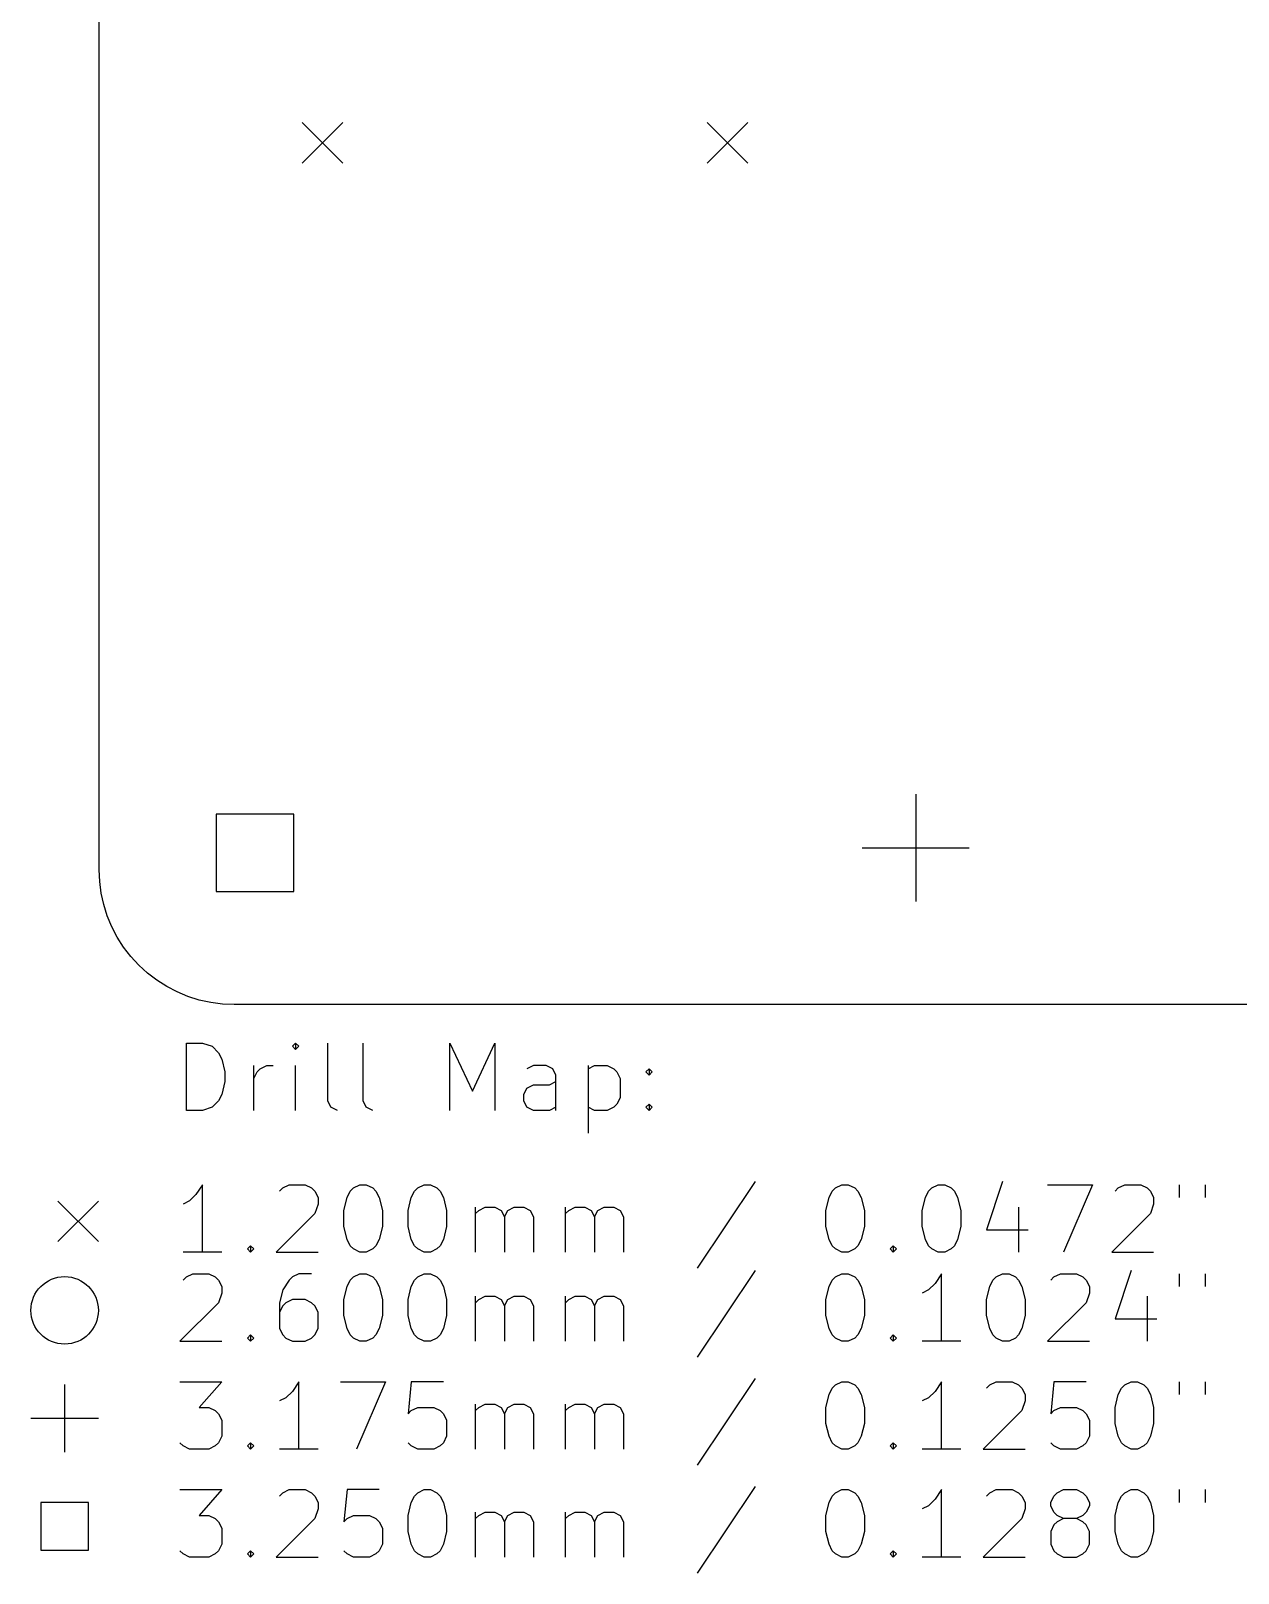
# Model space of a CAD drawing. Header units: millimetres. Extents: x -7 to 136, y -22 to 70.
# Drawn here: x -6.64 to 29.14, y -21.36 to 24.37 of the extents above; entities that cross this region are included whole.
import ezdxf

# ---------------------------------------------------------------- set-up
doc = ezdxf.new("R2010")
doc.units = ezdxf.units.MM
doc.layers.add('BLACK', color=250, linetype='CONTINUOUS')

msp = doc.modelspace()

# ---------------------------------------------------------------- linework, layer by layer
at = {"layer": 'BLACK', "linetype": 'CONTINUOUS'}
for p, q in [((-4.619139, -0.5), (-4.619139, 66.384186)), ((1.4, 21.65), (2.6, 20.45)), ((2.6, 21.65), (1.4, 20.45)), ((13.4, 21.65), (14.6, 20.45)), ((14.6, 21.65), (13.4, 20.45)), ((19.58, 1.7375), (19.58, -1.4375)), ((1.14906, 1.14906), (-1.14906, 1.14906)), ((-1.14906, 1.14906), (-1.14906, -1.14906)), ((1.14906, -1.14906), (1.14906, 1.14906)), ((17.9925, 0.15), (21.1675, 0.15)), ((-4.6191, -0.5), (-4.619139, -0.5)), ((-4.603879, -0.848623), (-4.6191, -0.5)), ((-4.558331, -1.194593), (-4.603879, -0.848623)), ((-4.482803, -1.535276), (-4.558331, -1.194593)), ((-1.14906, -1.14906), (1.14906, -1.14906)), ((-4.37787, -1.868081), (-4.482803, -1.535276)), ((-4.244331, -2.190473), (-4.37787, -1.868081)), ((-4.083202, -2.5), (-4.244331, -2.190473)), ((-3.895708, -2.794306), (-4.083202, -2.5)), ((-3.683278, -3.07115), (-3.895708, -2.794306)), ((-3.447527, -3.328427), (-3.683278, -3.07115)), ((-3.19025, -3.564178), (-3.447527, -3.328427)), ((-2.913406, -3.776608), (-3.19025, -3.564178)), ((-2.6191, -3.964102), (-2.913406, -3.776608)), ((-2.309573, -4.125231), (-2.6191, -3.964102)), ((-1.987181, -4.25877), (-2.309573, -4.125231)), ((-1.654376, -4.363703), (-1.987181, -4.25877)), ((-1.313693, -4.439231), (-1.654376, -4.363703)), ((-0.967723, -4.484779), (-1.313693, -4.439231)), ((-0.619139, -4.5), (-0.967723, -4.484779)), ((132.1, -4.5), (-0.619139, -4.5)), ((-2.036371, -7.639838), (-2.036371, -5.639838)), ((-2.036371, -5.639838), (-1.560181, -5.639838)), ((-1.560181, -5.639838), (-1.274466, -5.735076)), ((-1.274466, -5.735076), (-1.08399, -5.925552)), ((-1.08399, -5.925552), (-0.988752, -6.116028)), ((1.201724, -5.639838), (1.106486, -5.735076)), ((1.106486, -5.735076), (1.201724, -5.830314)), ((1.296962, -5.735076), (1.201724, -5.639838)), ((1.201724, -5.639838), (1.201724, -5.830314)), ((1.201724, -5.830314), (1.296962, -5.735076)), ((2.154105, -7.354123), (2.154105, -5.639838)), ((3.201724, -7.354123), (3.201724, -5.639838)), ((5.773153, -7.639838), (5.773153, -5.639838)), ((5.773153, -5.639838), (6.43982, -7.068409)), ((6.43982, -7.068409), (7.106486, -5.639838)), ((7.106486, -5.639838), (7.106486, -7.639838)), ((-0.988752, -6.116028), (-0.893514, -6.49698)), ((-0.036371, -7.639838), (-0.036371, -6.306504)), ((0.058867, -6.49698), (0.154105, -6.401742)), ((0.154105, -6.401742), (0.344581, -6.306504)), ((0.344581, -6.306504), (0.535058, -6.306504)), ((1.201724, -7.639838), (1.201724, -6.306504)), ((8.249343, -6.306504), (8.058867, -6.401742)), ((8.630296, -6.306504), (8.249343, -6.306504)), ((8.820772, -6.401742), (8.630296, -6.306504)), ((8.91601, -6.592219), (8.820772, -6.401742)), ((9.868391, -6.306504), (9.868391, -8.306504)), ((9.868391, -6.401742), (10.058867, -6.306504)), ((10.058867, -6.306504), (10.43982, -6.306504)), ((10.43982, -6.306504), (10.630296, -6.401742)), ((10.630296, -6.401742), (10.725534, -6.49698)), ((11.582677, -6.49698), (11.677915, -6.401742)), ((11.677915, -6.401742), (11.773153, -6.49698)), ((11.677915, -6.401742), (11.677915, -6.592219)), ((-0.893514, -6.782695), (-0.988752, -7.163647)), ((-0.893514, -6.49698), (-0.893514, -6.782695)), ((-0.036371, -6.687457), (0.058867, -6.49698)), ((8.725534, -6.877933), (8.91601, -6.782695)), ((8.91601, -7.639838), (8.91601, -6.592219)), ((10.725534, -6.49698), (10.820772, -6.687457)), ((10.820772, -6.687457), (10.820772, -7.258885)), ((11.677915, -6.592219), (11.582677, -6.49698)), ((11.773153, -6.49698), (11.677915, -6.592219)), ((-0.988752, -7.163647), (-1.08399, -7.354123)), ((7.963629, -7.163647), (8.058867, -6.973171)), ((7.963629, -7.354123), (7.963629, -7.163647)), ((8.058867, -6.973171), (8.249343, -6.877933)), ((8.249343, -6.877933), (8.725534, -6.877933)), ((10.820772, -7.258885), (10.725534, -7.449361)), ((-1.560181, -7.639838), (-2.036371, -7.639838)), ((-1.274466, -7.5446), (-1.560181, -7.639838)), ((-1.08399, -7.354123), (-1.274466, -7.5446)), ((2.249343, -7.5446), (2.154105, -7.354123)), ((2.439819, -7.639838), (2.249343, -7.5446)), ((3.296962, -7.5446), (3.201724, -7.354123)), ((3.487438, -7.639838), (3.296962, -7.5446)), ((8.058867, -7.5446), (7.963629, -7.354123)), ((8.249343, -7.639838), (8.058867, -7.5446)), ((8.725534, -7.639838), (8.249343, -7.639838)), ((8.91601, -7.5446), (8.725534, -7.639838)), ((10.058867, -7.639838), (9.868391, -7.5446)), ((10.43982, -7.639838), (10.058867, -7.639838)), ((10.630296, -7.5446), (10.43982, -7.639838)), ((10.725534, -7.449361), (10.630296, -7.5446)), ((11.582677, -7.5446), (11.677915, -7.449361)), ((11.677915, -7.639838), (11.582677, -7.5446)), ((11.677915, -7.449361), (11.773153, -7.5446)), ((11.677915, -7.449361), (11.677915, -7.639838)), ((11.773153, -7.5446), (11.677915, -7.639838)), ((-1.560181, -9.839838), (-1.750657, -10.125552)), ((-1.560181, -11.839838), (-1.560181, -9.839838)), ((0.725534, -10.030314), (0.820772, -9.935076)), ((0.820772, -9.935076), (1.011248, -9.839838)), ((1.011248, -9.839838), (1.487439, -9.839838)), ((1.487439, -9.839838), (1.677915, -9.935076)), ((1.677915, -9.935076), (1.773153, -10.030314)), ((1.773153, -10.030314), (1.868391, -10.22079)), ((2.725534, -10.22079), (2.820772, -10.030314)), ((2.820772, -10.030314), (2.91601, -9.935076)), ((2.91601, -9.935076), (3.106486, -9.839838)), ((3.106486, -9.839838), (3.296963, -9.839838)), ((3.296963, -9.839838), (3.487439, -9.935076)), ((3.487439, -9.935076), (3.582677, -10.030314)), ((3.582677, -10.030314), (3.677915, -10.22079)), ((4.630296, -10.22079), (4.725534, -10.030314)), ((4.725534, -10.030314), (4.820772, -9.935076)), ((4.820772, -9.935076), (5.011248, -9.839838)), ((5.011248, -9.839838), (5.201725, -9.839838)), ((5.201725, -9.839838), (5.392201, -9.935076)), ((5.392201, -9.935076), (5.487439, -10.030314)), ((5.487439, -10.030314), (5.582677, -10.22079)), ((14.820773, -9.7446), (13.106488, -12.316028)), ((17.01125, -10.22079), (17.106488, -10.030314)), ((17.106488, -10.030314), (17.201726, -9.935076)), ((17.201726, -9.935076), (17.392202, -9.839838)), ((17.392202, -9.839838), (17.582679, -9.839838)), ((17.582679, -9.839838), (17.773155, -9.935076)), ((17.773155, -9.935076), (17.868393, -10.030314)), ((17.868393, -10.030314), (17.963631, -10.22079)), ((19.868393, -10.22079), (19.963631, -10.030314)), ((19.963631, -10.030314), (20.058869, -9.935076)), ((20.058869, -9.935076), (20.249345, -9.839838)), ((20.249345, -9.839838), (20.439822, -9.839838)), ((20.439822, -9.839838), (20.630298, -9.935076)), ((20.630298, -9.935076), (20.725536, -10.030314)), ((20.725536, -10.030314), (20.820774, -10.22079)), ((22.154107, -9.7446), (21.677917, -11.173171)), ((23.487441, -9.839838), (24.820774, -9.839838)), ((24.820774, -9.839838), (23.963631, -11.839838)), ((25.487441, -10.030314), (25.582679, -9.935076)), ((25.582679, -9.935076), (25.773155, -9.839838)), ((25.773155, -9.839838), (26.249346, -9.839838)), ((26.249346, -9.839838), (26.439822, -9.935076)), ((26.439822, -9.935076), (26.53506, -10.030314)), ((26.53506, -10.030314), (26.630298, -10.22079)), ((27.392203, -9.839838), (27.392203, -10.22079)), ((28.154108, -9.839838), (28.154108, -10.22079)), ((-5.844139, -10.325), (-4.644139, -11.525)), ((-4.644139, -10.325), (-5.844139, -11.525)), ((-1.941133, -10.316028), (-2.131609, -10.411266)), ((-1.750657, -10.125552), (-1.941133, -10.316028)), ((1.868391, -10.411266), (1.773153, -10.69698)), ((1.868391, -10.22079), (1.868391, -10.411266)), ((2.630296, -10.601742), (2.725534, -10.22079)), ((3.677915, -10.22079), (3.773153, -10.601742)), ((4.535058, -10.601742), (4.630296, -10.22079)), ((5.582677, -10.22079), (5.677915, -10.601742)), ((6.535058, -11.839838), (6.535058, -10.506504)), ((6.630296, -10.601742), (6.820772, -10.506504)), ((6.820772, -10.506504), (7.106487, -10.506504)), ((7.106487, -10.506504), (7.296963, -10.601742)), ((7.487439, -10.601742), (7.677915, -10.506504)), ((7.677915, -10.506504), (7.963629, -10.506504)), ((7.963629, -10.506504), (8.154106, -10.601742)), ((9.201725, -11.839838), (9.201725, -10.506504)), ((9.296963, -10.601742), (9.487439, -10.506504)), ((9.487439, -10.506504), (9.773154, -10.506504)), ((9.773154, -10.506504), (9.96363, -10.601742)), ((10.154106, -10.601742), (10.344582, -10.506504)), ((10.344582, -10.506504), (10.630296, -10.506504)), ((10.630296, -10.506504), (10.820773, -10.601742)), ((16.916012, -10.601742), (17.01125, -10.22079)), ((17.963631, -10.22079), (18.058869, -10.601742)), ((19.773155, -10.601742), (19.868393, -10.22079)), ((20.820774, -10.22079), (20.916012, -10.601742)), ((22.630298, -10.506504), (22.630298, -11.839838)), ((26.630298, -10.411266), (26.53506, -10.69698)), ((26.630298, -10.22079), (26.630298, -10.411266)), ((1.773153, -10.69698), (0.630296, -11.839838)), ((2.630296, -11.077933), (2.630296, -10.601742)), ((3.773153, -10.601742), (3.773153, -11.077933)), ((4.535058, -11.077933), (4.535058, -10.601742)), ((5.677915, -10.601742), (5.677915, -11.077933)), ((6.535058, -10.69698), (6.630296, -10.601742)), ((7.296963, -10.601742), (7.392201, -10.792219)), ((7.392201, -10.792219), (7.487439, -10.601742)), ((7.392201, -10.792219), (7.392201, -11.839838)), ((8.154106, -10.601742), (8.249344, -10.792219)), ((8.249344, -10.792219), (8.249344, -11.839838)), ((9.201725, -10.69698), (9.296963, -10.601742)), ((9.96363, -10.601742), (10.058868, -10.792219)), ((10.058868, -10.792219), (10.154106, -10.601742)), ((10.058868, -10.792219), (10.058868, -11.839838)), ((10.820773, -10.601742), (10.916011, -10.792219)), ((10.916011, -10.792219), (10.916011, -11.839838)), ((16.916012, -11.077933), (16.916012, -10.601742)), ((18.058869, -10.601742), (18.058869, -11.077933)), ((19.773155, -11.077933), (19.773155, -10.601742)), ((20.916012, -10.601742), (20.916012, -11.077933)), ((26.53506, -10.69698), (25.392203, -11.839838)), ((2.725534, -11.458885), (2.630296, -11.077933)), ((3.773153, -11.077933), (3.677915, -11.458885)), ((4.630296, -11.458885), (4.535058, -11.077933)), ((5.677915, -11.077933), (5.582677, -11.458885)), ((17.01125, -11.458885), (16.916012, -11.077933)), ((18.058869, -11.077933), (17.963631, -11.458885)), ((19.868393, -11.458885), (19.773155, -11.077933)), ((20.916012, -11.077933), (20.820774, -11.458885)), ((21.677917, -11.173171), (22.916012, -11.173171)), ((-0.988752, -11.839838), (-2.131609, -11.839838)), ((-0.226847, -11.7446), (-0.131609, -11.649361)), ((-0.131609, -11.839838), (-0.226847, -11.7446)), ((-0.131609, -11.649361), (-0.036371, -11.7446)), ((-0.131609, -11.649361), (-0.131609, -11.839838)), ((-0.036371, -11.7446), (-0.131609, -11.839838)), ((0.630296, -11.839838), (1.868391, -11.839838)), ((2.820772, -11.649361), (2.725534, -11.458885)), ((2.91601, -11.7446), (2.820772, -11.649361)), ((3.106486, -11.839838), (2.91601, -11.7446)), ((3.296963, -11.839838), (3.106486, -11.839838)), ((3.487439, -11.7446), (3.296963, -11.839838)), ((3.582677, -11.649361), (3.487439, -11.7446)), ((3.677915, -11.458885), (3.582677, -11.649361)), ((4.725534, -11.649361), (4.630296, -11.458885)), ((4.820772, -11.7446), (4.725534, -11.649361)), ((5.011248, -11.839838), (4.820772, -11.7446)), ((5.201725, -11.839838), (5.011248, -11.839838)), ((5.392201, -11.7446), (5.201725, -11.839838)), ((5.487439, -11.649361), (5.392201, -11.7446)), ((5.582677, -11.458885), (5.487439, -11.649361)), ((17.106488, -11.649361), (17.01125, -11.458885)), ((17.201726, -11.7446), (17.106488, -11.649361)), ((17.392202, -11.839838), (17.201726, -11.7446)), ((17.582679, -11.839838), (17.392202, -11.839838)), ((17.773155, -11.7446), (17.582679, -11.839838)), ((17.868393, -11.649361), (17.773155, -11.7446)), ((17.963631, -11.458885), (17.868393, -11.649361)), ((18.820774, -11.7446), (18.916012, -11.649361)), ((18.916012, -11.839838), (18.820774, -11.7446)), ((18.916012, -11.649361), (19.01125, -11.7446)), ((18.916012, -11.649361), (18.916012, -11.839838)), ((19.01125, -11.7446), (18.916012, -11.839838)), ((19.963631, -11.649361), (19.868393, -11.458885)), ((20.058869, -11.7446), (19.963631, -11.649361)), ((20.249345, -11.839838), (20.058869, -11.7446)), ((20.439822, -11.839838), (20.249345, -11.839838)), ((20.630298, -11.7446), (20.439822, -11.839838)), ((20.725536, -11.649361), (20.630298, -11.7446)), ((20.820774, -11.458885), (20.725536, -11.649361)), ((25.392203, -11.839838), (26.630298, -11.839838)), ((-2.131609, -12.670314), (-2.036371, -12.575076)), ((-2.036371, -12.575076), (-1.845895, -12.479838)), ((-1.845895, -12.479838), (-1.369704, -12.479838)), ((-1.369704, -12.479838), (-1.179228, -12.575076)), ((-1.179228, -12.575076), (-1.08399, -12.670314)), ((-1.08399, -12.670314), (-0.988752, -12.86079)), ((1.011248, -12.670314), (0.820772, -12.956028)), ((1.106486, -12.575076), (1.011248, -12.670314)), ((1.296962, -12.479838), (1.106486, -12.575076)), ((1.677915, -12.479838), (1.296962, -12.479838)), ((2.725534, -12.86079), (2.820772, -12.670314)), ((2.820772, -12.670314), (2.91601, -12.575076)), ((2.91601, -12.575076), (3.106486, -12.479838)), ((3.106486, -12.479838), (3.296963, -12.479838)), ((3.296963, -12.479838), (3.487439, -12.575076)), ((3.487439, -12.575076), (3.582677, -12.670314)), ((3.582677, -12.670314), (3.677915, -12.86079)), ((4.630296, -12.86079), (4.725534, -12.670314)), ((4.725534, -12.670314), (4.820772, -12.575076)), ((4.820772, -12.575076), (5.011248, -12.479838)), ((5.011248, -12.479838), (5.201725, -12.479838)), ((5.201725, -12.479838), (5.392201, -12.575076)), ((5.392201, -12.575076), (5.487439, -12.670314)), ((5.487439, -12.670314), (5.582677, -12.86079)), ((14.820773, -12.3846), (13.106488, -14.956028)), ((17.01125, -12.86079), (17.106488, -12.670314)), ((17.106488, -12.670314), (17.201726, -12.575076)), ((17.201726, -12.575076), (17.392202, -12.479838)), ((17.392202, -12.479838), (17.582679, -12.479838)), ((17.582679, -12.479838), (17.773155, -12.575076)), ((17.773155, -12.575076), (17.868393, -12.670314)), ((17.868393, -12.670314), (17.963631, -12.86079)), ((20.154107, -12.765552), (19.963631, -12.956028)), ((20.344583, -12.479838), (20.154107, -12.765552)), ((20.344583, -14.479838), (20.344583, -12.479838)), ((21.773155, -12.86079), (21.868393, -12.670314)), ((21.868393, -12.670314), (21.963631, -12.575076)), ((21.963631, -12.575076), (22.154107, -12.479838)), ((22.154107, -12.479838), (22.344584, -12.479838)), ((22.344584, -12.479838), (22.53506, -12.575076)), ((22.53506, -12.575076), (22.630298, -12.670314)), ((22.630298, -12.670314), (22.725536, -12.86079)), ((23.582679, -12.670314), (23.677917, -12.575076)), ((23.677917, -12.575076), (23.868393, -12.479838)), ((23.868393, -12.479838), (24.344584, -12.479838)), ((24.344584, -12.479838), (24.53506, -12.575076)), ((24.53506, -12.575076), (24.630298, -12.670314)), ((24.630298, -12.670314), (24.725536, -12.86079)), ((25.963631, -12.3846), (25.487441, -13.813171)), ((27.392203, -12.479838), (27.392203, -12.86079)), ((28.154108, -12.479838), (28.154108, -12.86079)), ((-0.988752, -13.051266), (-1.08399, -13.33698)), ((-0.988752, -12.86079), (-0.988752, -13.051266)), ((0.820772, -12.956028), (0.725534, -13.33698)), ((1.106486, -13.241742), (0.91601, -13.33698)), ((1.487439, -13.241742), (1.106486, -13.241742)), ((1.677915, -13.33698), (1.487439, -13.241742)), ((2.630296, -13.241742), (2.725534, -12.86079)), ((2.630296, -13.717933), (2.630296, -13.241742)), ((3.677915, -12.86079), (3.773153, -13.241742)), ((3.773153, -13.241742), (3.773153, -13.717933)), ((4.535058, -13.241742), (4.630296, -12.86079)), ((4.535058, -13.717933), (4.535058, -13.241742)), ((5.582677, -12.86079), (5.677915, -13.241742)), ((5.677915, -13.241742), (5.677915, -13.717933)), ((6.535058, -14.479838), (6.535058, -13.146504)), ((6.535058, -13.33698), (6.630296, -13.241742)), ((6.630296, -13.241742), (6.820772, -13.146504)), ((6.820772, -13.146504), (7.106487, -13.146504)), ((7.106487, -13.146504), (7.296963, -13.241742)), ((7.296963, -13.241742), (7.392201, -13.432219)), ((7.392201, -13.432219), (7.487439, -13.241742)), ((7.487439, -13.241742), (7.677915, -13.146504)), ((7.677915, -13.146504), (7.963629, -13.146504)), ((7.963629, -13.146504), (8.154106, -13.241742)), ((8.154106, -13.241742), (8.249344, -13.432219)), ((9.201725, -14.479838), (9.201725, -13.146504)), ((9.201725, -13.33698), (9.296963, -13.241742)), ((9.296963, -13.241742), (9.487439, -13.146504)), ((9.487439, -13.146504), (9.773154, -13.146504)), ((9.773154, -13.146504), (9.96363, -13.241742)), ((9.96363, -13.241742), (10.058868, -13.432219)), ((10.058868, -13.432219), (10.154106, -13.241742)), ((10.154106, -13.241742), (10.344582, -13.146504)), ((10.344582, -13.146504), (10.630296, -13.146504)), ((10.630296, -13.146504), (10.820773, -13.241742)), ((10.820773, -13.241742), (10.916011, -13.432219)), ((16.916012, -13.241742), (17.01125, -12.86079)), ((16.916012, -13.717933), (16.916012, -13.241742)), ((17.963631, -12.86079), (18.058869, -13.241742)), ((18.058869, -13.241742), (18.058869, -13.717933)), ((19.963631, -12.956028), (19.773155, -13.051266)), ((21.677917, -13.241742), (21.773155, -12.86079)), ((21.677917, -13.717933), (21.677917, -13.241742)), ((22.725536, -12.86079), (22.820774, -13.241742)), ((22.820774, -13.241742), (22.820774, -13.717933)), ((24.725536, -13.051266), (24.630298, -13.33698)), ((24.725536, -12.86079), (24.725536, -13.051266)), ((26.439822, -13.146504), (26.439822, -14.479838)), ((-1.08399, -13.33698), (-2.226847, -14.479838)), ((0.725534, -13.33698), (0.725534, -14.098885)), ((0.820772, -13.432219), (0.725534, -13.622695)), ((0.91601, -13.33698), (0.820772, -13.432219)), ((1.773153, -13.432219), (1.677915, -13.33698)), ((1.868391, -13.622695), (1.773153, -13.432219)), ((1.868391, -14.098885), (1.868391, -13.622695)), ((2.725534, -14.098885), (2.630296, -13.717933)), ((3.773153, -13.717933), (3.677915, -14.098885)), ((4.630296, -14.098885), (4.535058, -13.717933)), ((5.677915, -13.717933), (5.582677, -14.098885)), ((7.392201, -13.432219), (7.392201, -14.479838)), ((8.249344, -13.432219), (8.249344, -14.479838)), ((10.058868, -13.432219), (10.058868, -14.479838)), ((10.916011, -13.432219), (10.916011, -14.479838)), ((17.01125, -14.098885), (16.916012, -13.717933)), ((18.058869, -13.717933), (17.963631, -14.098885)), ((21.773155, -14.098885), (21.677917, -13.717933)), ((22.820774, -13.717933), (22.725536, -14.098885)), ((24.630298, -13.33698), (23.487441, -14.479838)), ((0.725534, -14.098885), (0.820772, -14.289361)), ((1.773153, -14.289361), (1.868391, -14.098885)), ((2.820772, -14.289361), (2.725534, -14.098885)), ((3.677915, -14.098885), (3.582677, -14.289361)), ((4.725534, -14.289361), (4.630296, -14.098885)), ((5.582677, -14.098885), (5.487439, -14.289361)), ((17.106488, -14.289361), (17.01125, -14.098885)), ((17.963631, -14.098885), (17.868393, -14.289361)), ((21.868393, -14.289361), (21.773155, -14.098885)), ((22.725536, -14.098885), (22.630298, -14.289361)), ((25.487441, -13.813171), (26.725536, -13.813171)), ((-2.226847, -14.479838), (-0.988752, -14.479838)), ((-0.226847, -14.3846), (-0.131609, -14.289361)), ((-0.131609, -14.479838), (-0.226847, -14.3846)), ((-0.131609, -14.289361), (-0.036371, -14.3846)), ((-0.131609, -14.289361), (-0.131609, -14.479838)), ((-0.036371, -14.3846), (-0.131609, -14.479838)), ((0.820772, -14.289361), (0.91601, -14.3846)), ((0.91601, -14.3846), (1.106486, -14.479838)), ((1.106486, -14.479838), (1.487439, -14.479838)), ((1.487439, -14.479838), (1.677915, -14.3846)), ((1.677915, -14.3846), (1.773153, -14.289361)), ((2.91601, -14.3846), (2.820772, -14.289361)), ((3.106486, -14.479838), (2.91601, -14.3846)), ((3.296963, -14.479838), (3.106486, -14.479838)), ((3.487439, -14.3846), (3.296963, -14.479838)), ((3.582677, -14.289361), (3.487439, -14.3846)), ((4.820772, -14.3846), (4.725534, -14.289361)), ((5.011248, -14.479838), (4.820772, -14.3846)), ((5.201725, -14.479838), (5.011248, -14.479838)), ((5.392201, -14.3846), (5.201725, -14.479838)), ((5.487439, -14.289361), (5.392201, -14.3846)), ((17.201726, -14.3846), (17.106488, -14.289361)), ((17.392202, -14.479838), (17.201726, -14.3846)), ((17.582679, -14.479838), (17.392202, -14.479838)), ((17.773155, -14.3846), (17.582679, -14.479838)), ((17.868393, -14.289361), (17.773155, -14.3846)), ((18.820774, -14.3846), (18.916012, -14.289361)), ((18.916012, -14.479838), (18.820774, -14.3846)), ((18.916012, -14.289361), (19.01125, -14.3846)), ((18.916012, -14.289361), (18.916012, -14.479838)), ((19.01125, -14.3846), (18.916012, -14.479838)), ((20.916012, -14.479838), (19.773155, -14.479838)), ((21.963631, -14.3846), (21.868393, -14.289361)), ((22.154107, -14.479838), (21.963631, -14.3846)), ((22.344584, -14.479838), (22.154107, -14.479838)), ((22.53506, -14.3846), (22.344584, -14.479838)), ((22.630298, -14.289361), (22.53506, -14.3846)), ((23.487441, -14.479838), (24.725536, -14.479838)), ((-5.644139, -15.765), (-5.644139, -17.765)), ((-2.226847, -15.679838), (-0.988752, -15.679838)), ((-0.988752, -15.679838), (-1.655419, -16.441742)), ((1.106486, -15.965552), (0.91601, -16.156028)), ((1.296962, -15.679838), (1.106486, -15.965552)), ((1.296962, -17.679838), (1.296962, -15.679838)), ((2.535058, -15.679838), (3.868391, -15.679838)), ((3.868391, -15.679838), (3.011248, -17.679838)), ((4.630296, -15.679838), (4.535058, -16.632219)), ((5.582677, -15.679838), (4.630296, -15.679838)), ((14.820773, -15.5846), (13.106488, -18.156028)), ((17.01125, -16.06079), (17.106488, -15.870314)), ((17.106488, -15.870314), (17.201726, -15.775076)), ((17.201726, -15.775076), (17.392202, -15.679838)), ((17.392202, -15.679838), (17.582679, -15.679838)), ((17.582679, -15.679838), (17.773155, -15.775076)), ((17.773155, -15.775076), (17.868393, -15.870314)), ((17.868393, -15.870314), (17.963631, -16.06079)), ((20.154107, -15.965552), (19.963631, -16.156028)), ((20.344583, -15.679838), (20.154107, -15.965552)), ((20.344583, -17.679838), (20.344583, -15.679838)), ((21.677917, -15.870314), (21.773155, -15.775076)), ((21.773155, -15.775076), (21.963631, -15.679838)), ((21.963631, -15.679838), (22.439822, -15.679838)), ((22.439822, -15.679838), (22.630298, -15.775076)), ((22.630298, -15.775076), (22.725536, -15.870314)), ((22.725536, -15.870314), (22.820774, -16.06079)), ((23.677917, -15.679838), (23.582679, -16.632219)), ((24.630298, -15.679838), (23.677917, -15.679838)), ((25.582679, -16.06079), (25.677917, -15.870314)), ((25.677917, -15.870314), (25.773155, -15.775076)), ((25.773155, -15.775076), (25.963631, -15.679838)), ((25.963631, -15.679838), (26.154108, -15.679838)), ((26.154108, -15.679838), (26.344584, -15.775076)), ((26.344584, -15.775076), (26.439822, -15.870314)), ((26.439822, -15.870314), (26.53506, -16.06079)), ((27.392203, -15.679838), (27.392203, -16.06079)), ((28.154108, -15.679838), (28.154108, -16.06079)), ((-1.655419, -16.441742), (-1.369704, -16.441742)), ((-1.369704, -16.441742), (-1.179228, -16.53698)), ((0.91601, -16.156028), (0.725534, -16.251266)), ((4.630296, -16.53698), (4.820772, -16.441742)), ((4.820772, -16.441742), (5.296963, -16.441742)), ((5.296963, -16.441742), (5.487439, -16.53698)), ((6.535058, -17.679838), (6.535058, -16.346504)), ((6.535058, -16.53698), (6.630296, -16.441742)), ((6.630296, -16.441742), (6.820772, -16.346504)), ((6.820772, -16.346504), (7.106487, -16.346504)), ((7.106487, -16.346504), (7.296963, -16.441742)), ((7.296963, -16.441742), (7.392201, -16.632219)), ((7.392201, -16.632219), (7.487439, -16.441742)), ((7.487439, -16.441742), (7.677915, -16.346504)), ((7.677915, -16.346504), (7.963629, -16.346504)), ((7.963629, -16.346504), (8.154106, -16.441742)), ((8.154106, -16.441742), (8.249344, -16.632219)), ((9.201725, -17.679838), (9.201725, -16.346504)), ((9.201725, -16.53698), (9.296963, -16.441742)), ((9.296963, -16.441742), (9.487439, -16.346504)), ((9.487439, -16.346504), (9.773154, -16.346504)), ((9.773154, -16.346504), (9.96363, -16.441742)), ((9.96363, -16.441742), (10.058868, -16.632219)), ((10.058868, -16.632219), (10.154106, -16.441742)), ((10.154106, -16.441742), (10.344582, -16.346504)), ((10.344582, -16.346504), (10.630296, -16.346504)), ((10.630296, -16.346504), (10.820773, -16.441742)), ((10.820773, -16.441742), (10.916011, -16.632219)), ((16.916012, -16.441742), (17.01125, -16.06079)), ((16.916012, -16.917933), (16.916012, -16.441742)), ((17.963631, -16.06079), (18.058869, -16.441742)), ((18.058869, -16.441742), (18.058869, -16.917933)), ((19.963631, -16.156028), (19.773155, -16.251266)), ((22.820774, -16.251266), (22.725536, -16.53698)), ((22.820774, -16.06079), (22.820774, -16.251266)), ((23.677917, -16.53698), (23.868393, -16.441742)), ((23.868393, -16.441742), (24.344584, -16.441742)), ((24.344584, -16.441742), (24.53506, -16.53698)), ((25.487441, -16.441742), (25.582679, -16.06079)), ((25.487441, -16.917933), (25.487441, -16.441742)), ((26.53506, -16.06079), (26.630298, -16.441742)), ((26.630298, -16.441742), (26.630298, -16.917933)), ((-6.644139, -16.765), (-4.644139, -16.765)), ((-1.179228, -16.53698), (-1.08399, -16.632219)), ((-1.08399, -16.632219), (-0.988752, -16.822695)), ((-0.988752, -16.822695), (-0.988752, -17.298885)), ((4.535058, -16.632219), (4.630296, -16.53698)), ((5.487439, -16.53698), (5.582677, -16.632219)), ((5.582677, -16.632219), (5.677915, -16.822695)), ((5.677915, -16.822695), (5.677915, -17.298885)), ((7.392201, -16.632219), (7.392201, -17.679838)), ((8.249344, -16.632219), (8.249344, -17.679838)), ((10.058868, -16.632219), (10.058868, -17.679838)), ((10.916011, -16.632219), (10.916011, -17.679838)), ((17.01125, -17.298885), (16.916012, -16.917933)), ((18.058869, -16.917933), (17.963631, -17.298885)), ((22.725536, -16.53698), (21.582679, -17.679838)), ((23.582679, -16.632219), (23.677917, -16.53698)), ((24.53506, -16.53698), (24.630298, -16.632219)), ((24.630298, -16.632219), (24.725536, -16.822695)), ((24.725536, -16.822695), (24.725536, -17.298885)), ((25.582679, -17.298885), (25.487441, -16.917933)), ((26.630298, -16.917933), (26.53506, -17.298885)), ((-0.988752, -17.298885), (-1.08399, -17.489361)), ((5.677915, -17.298885), (5.582677, -17.489361)), ((17.106488, -17.489361), (17.01125, -17.298885)), ((17.963631, -17.298885), (17.868393, -17.489361)), ((24.725536, -17.298885), (24.630298, -17.489361)), ((25.677917, -17.489361), (25.582679, -17.298885)), ((26.53506, -17.298885), (26.439822, -17.489361)), ((-2.131609, -17.5846), (-2.226847, -17.489361)), ((-1.941133, -17.679838), (-2.131609, -17.5846)), ((-1.369704, -17.679838), (-1.941133, -17.679838)), ((-1.179228, -17.5846), (-1.369704, -17.679838)), ((-1.08399, -17.489361), (-1.179228, -17.5846)), ((-0.226847, -17.5846), (-0.131609, -17.489361)), ((-0.131609, -17.679838), (-0.226847, -17.5846)), ((-0.131609, -17.489361), (-0.036371, -17.5846)), ((-0.131609, -17.489361), (-0.131609, -17.679838)), ((-0.036371, -17.5846), (-0.131609, -17.679838)), ((1.868391, -17.679838), (0.725534, -17.679838)), ((4.630296, -17.5846), (4.535058, -17.489361)), ((4.820772, -17.679838), (4.630296, -17.5846)), ((5.296963, -17.679838), (4.820772, -17.679838)), ((5.487439, -17.5846), (5.296963, -17.679838)), ((5.582677, -17.489361), (5.487439, -17.5846)), ((17.201726, -17.5846), (17.106488, -17.489361)), ((17.392202, -17.679838), (17.201726, -17.5846)), ((17.582679, -17.679838), (17.392202, -17.679838)), ((17.773155, -17.5846), (17.582679, -17.679838)), ((17.868393, -17.489361), (17.773155, -17.5846)), ((18.820774, -17.5846), (18.916012, -17.489361)), ((18.916012, -17.679838), (18.820774, -17.5846)), ((18.916012, -17.489361), (19.01125, -17.5846)), ((18.916012, -17.489361), (18.916012, -17.679838)), ((19.01125, -17.5846), (18.916012, -17.679838)), ((20.916012, -17.679838), (19.773155, -17.679838)), ((21.582679, -17.679838), (22.820774, -17.679838)), ((23.677917, -17.5846), (23.582679, -17.489361)), ((23.868393, -17.679838), (23.677917, -17.5846)), ((24.344584, -17.679838), (23.868393, -17.679838)), ((24.53506, -17.5846), (24.344584, -17.679838)), ((24.630298, -17.489361), (24.53506, -17.5846)), ((25.773155, -17.5846), (25.677917, -17.489361)), ((25.963631, -17.679838), (25.773155, -17.5846)), ((26.154108, -17.679838), (25.963631, -17.679838)), ((26.344584, -17.5846), (26.154108, -17.679838)), ((26.439822, -17.489361), (26.344584, -17.5846)), ((-2.226847, -18.879838), (-0.988752, -18.879838)), ((-0.988752, -18.879838), (-1.655419, -19.641742)), ((0.725534, -19.070314), (0.820772, -18.975076)), ((0.820772, -18.975076), (1.011248, -18.879838)), ((1.011248, -18.879838), (1.487439, -18.879838)), ((1.487439, -18.879838), (1.677915, -18.975076)), ((1.677915, -18.975076), (1.773153, -19.070314)), ((1.773153, -19.070314), (1.868391, -19.26079)), ((2.725534, -18.879838), (2.630296, -19.832219)), ((3.677915, -18.879838), (2.725534, -18.879838)), ((4.630296, -19.26079), (4.725534, -19.070314)), ((4.725534, -19.070314), (4.820772, -18.975076)), ((4.820772, -18.975076), (5.011248, -18.879838)), ((5.011248, -18.879838), (5.201725, -18.879838)), ((5.201725, -18.879838), (5.392201, -18.975076)), ((5.392201, -18.975076), (5.487439, -19.070314)), ((5.487439, -19.070314), (5.582677, -19.26079)), ((14.820773, -18.7846), (13.106488, -21.356028)), ((17.01125, -19.26079), (17.106488, -19.070314)), ((17.106488, -19.070314), (17.201726, -18.975076)), ((17.201726, -18.975076), (17.392202, -18.879838)), ((17.392202, -18.879838), (17.582679, -18.879838)), ((17.582679, -18.879838), (17.773155, -18.975076)), ((17.773155, -18.975076), (17.868393, -19.070314)), ((17.868393, -19.070314), (17.963631, -19.26079)), ((20.154107, -19.165552), (19.963631, -19.356028)), ((20.344583, -18.879838), (20.154107, -19.165552)), ((20.344583, -20.879838), (20.344583, -18.879838)), ((21.677917, -19.070314), (21.773155, -18.975076)), ((21.773155, -18.975076), (21.963631, -18.879838)), ((21.963631, -18.879838), (22.439822, -18.879838)), ((22.439822, -18.879838), (22.630298, -18.975076)), ((22.630298, -18.975076), (22.725536, -19.070314)), ((22.725536, -19.070314), (22.820774, -19.26079)), ((23.582679, -19.26079), (23.677917, -19.070314)), ((23.677917, -19.070314), (23.773155, -18.975076)), ((23.773155, -18.975076), (23.963631, -18.879838)), ((23.963631, -18.879838), (24.344584, -18.879838)), ((24.344584, -18.879838), (24.53506, -18.975076)), ((24.53506, -18.975076), (24.630298, -19.070314)), ((24.630298, -19.070314), (24.725536, -19.26079)), ((25.582679, -19.26079), (25.677917, -19.070314)), ((25.677917, -19.070314), (25.773155, -18.975076)), ((25.773155, -18.975076), (25.963631, -18.879838)), ((25.963631, -18.879838), (26.154108, -18.879838)), ((26.154108, -18.879838), (26.344584, -18.975076)), ((26.344584, -18.975076), (26.439822, -19.070314)), ((26.439822, -19.070314), (26.53506, -19.26079)), ((27.392203, -18.879838), (27.392203, -19.26079)), ((28.154108, -18.879838), (28.154108, -19.26079)), ((-4.937025, -19.257886), (-6.351253, -19.257886)), ((-6.351253, -19.257886), (-6.351253, -20.672114)), ((-4.937025, -20.672114), (-4.937025, -19.257886)), ((-1.655419, -19.641742), (-1.369704, -19.641742)), ((-1.369704, -19.641742), (-1.179228, -19.73698)), ((1.868391, -19.451266), (1.773153, -19.73698)), ((1.868391, -19.26079), (1.868391, -19.451266)), ((2.725534, -19.73698), (2.91601, -19.641742)), ((2.91601, -19.641742), (3.392201, -19.641742)), ((3.392201, -19.641742), (3.582677, -19.73698)), ((4.535058, -19.641742), (4.630296, -19.26079)), ((4.535058, -20.117933), (4.535058, -19.641742)), ((5.582677, -19.26079), (5.677915, -19.641742)), ((5.677915, -19.641742), (5.677915, -20.117933)), ((6.535058, -20.879838), (6.535058, -19.546504)), ((6.535058, -19.73698), (6.630296, -19.641742)), ((6.630296, -19.641742), (6.820772, -19.546504)), ((6.820772, -19.546504), (7.106487, -19.546504)), ((7.106487, -19.546504), (7.296963, -19.641742)), ((7.296963, -19.641742), (7.392201, -19.832219)), ((7.392201, -19.832219), (7.487439, -19.641742)), ((7.487439, -19.641742), (7.677915, -19.546504)), ((7.677915, -19.546504), (7.963629, -19.546504)), ((7.963629, -19.546504), (8.154106, -19.641742)), ((8.154106, -19.641742), (8.249344, -19.832219)), ((9.201725, -20.879838), (9.201725, -19.546504)), ((9.201725, -19.73698), (9.296963, -19.641742)), ((9.296963, -19.641742), (9.487439, -19.546504)), ((9.487439, -19.546504), (9.773154, -19.546504)), ((9.773154, -19.546504), (9.96363, -19.641742)), ((9.96363, -19.641742), (10.058868, -19.832219)), ((10.058868, -19.832219), (10.154106, -19.641742)), ((10.154106, -19.641742), (10.344582, -19.546504)), ((10.344582, -19.546504), (10.630296, -19.546504)), ((10.630296, -19.546504), (10.820773, -19.641742)), ((10.820773, -19.641742), (10.916011, -19.832219)), ((16.916012, -19.641742), (17.01125, -19.26079)), ((16.916012, -20.117933), (16.916012, -19.641742)), ((17.963631, -19.26079), (18.058869, -19.641742)), ((18.058869, -19.641742), (18.058869, -20.117933)), ((19.963631, -19.356028), (19.773155, -19.451266)), ((22.820774, -19.451266), (22.725536, -19.73698)), ((22.820774, -19.26079), (22.820774, -19.451266)), ((23.582679, -19.356028), (23.582679, -19.26079)), ((23.677917, -19.546504), (23.582679, -19.356028)), ((23.773155, -19.641742), (23.677917, -19.546504)), ((23.963631, -19.73698), (23.773155, -19.641742)), ((24.53506, -19.641742), (24.344584, -19.73698)), ((24.630298, -19.546504), (24.53506, -19.641742)), ((24.725536, -19.356028), (24.630298, -19.546504)), ((24.725536, -19.26079), (24.725536, -19.356028)), ((25.487441, -19.641742), (25.582679, -19.26079)), ((25.487441, -20.117933), (25.487441, -19.641742)), ((26.53506, -19.26079), (26.630298, -19.641742)), ((26.630298, -19.641742), (26.630298, -20.117933)), ((-1.179228, -19.73698), (-1.08399, -19.832219)), ((-1.08399, -19.832219), (-0.988752, -20.022695)), ((-0.988752, -20.022695), (-0.988752, -20.498885)), ((1.773153, -19.73698), (0.630296, -20.879838)), ((2.630296, -19.832219), (2.725534, -19.73698)), ((3.582677, -19.73698), (3.677915, -19.832219)), ((3.677915, -19.832219), (3.773153, -20.022695)), ((3.773153, -20.022695), (3.773153, -20.498885)), ((4.630296, -20.498885), (4.535058, -20.117933)), ((5.677915, -20.117933), (5.582677, -20.498885)), ((7.392201, -19.832219), (7.392201, -20.879838)), ((8.249344, -19.832219), (8.249344, -20.879838)), ((10.058868, -19.832219), (10.058868, -20.879838)), ((10.916011, -19.832219), (10.916011, -20.879838)), ((17.01125, -20.498885), (16.916012, -20.117933)), ((18.058869, -20.117933), (17.963631, -20.498885)), ((22.725536, -19.73698), (21.582679, -20.879838)), ((23.677917, -19.927457), (23.582679, -20.117933)), ((23.582679, -20.117933), (23.582679, -20.498885)), ((23.773155, -19.832219), (23.677917, -19.927457)), ((23.963631, -19.73698), (23.773155, -19.832219)), ((24.344584, -19.73698), (23.963631, -19.73698)), ((24.53506, -19.832219), (24.344584, -19.73698)), ((24.630298, -19.927457), (24.53506, -19.832219)), ((24.725536, -20.117933), (24.630298, -19.927457)), ((24.725536, -20.498885), (24.725536, -20.117933)), ((25.582679, -20.498885), (25.487441, -20.117933)), ((26.630298, -20.117933), (26.53506, -20.498885)), ((-0.988752, -20.498885), (-1.08399, -20.689361)), ((3.773153, -20.498885), (3.677915, -20.689361)), ((4.725534, -20.689361), (4.630296, -20.498885)), ((5.582677, -20.498885), (5.487439, -20.689361)), ((17.106488, -20.689361), (17.01125, -20.498885)), ((17.963631, -20.498885), (17.868393, -20.689361)), ((23.582679, -20.498885), (23.677917, -20.689361)), ((24.630298, -20.689361), (24.725536, -20.498885)), ((25.677917, -20.689361), (25.582679, -20.498885)), ((26.53506, -20.498885), (26.439822, -20.689361)), ((-6.351253, -20.672114), (-4.937025, -20.672114)), ((-2.131609, -20.7846), (-2.226847, -20.689361)), ((-1.941133, -20.879838), (-2.131609, -20.7846)), ((-1.369704, -20.879838), (-1.941133, -20.879838)), ((-1.179228, -20.7846), (-1.369704, -20.879838)), ((-1.08399, -20.689361), (-1.179228, -20.7846)), ((-0.226847, -20.7846), (-0.131609, -20.689361)), ((-0.131609, -20.879838), (-0.226847, -20.7846)), ((-0.131609, -20.689361), (-0.036371, -20.7846)), ((-0.131609, -20.689361), (-0.131609, -20.879838)), ((-0.036371, -20.7846), (-0.131609, -20.879838)), ((0.630296, -20.879838), (1.868391, -20.879838)), ((2.725534, -20.7846), (2.630296, -20.689361)), ((2.91601, -20.879838), (2.725534, -20.7846)), ((3.392201, -20.879838), (2.91601, -20.879838)), ((3.582677, -20.7846), (3.392201, -20.879838)), ((3.677915, -20.689361), (3.582677, -20.7846)), ((4.820772, -20.7846), (4.725534, -20.689361)), ((5.011248, -20.879838), (4.820772, -20.7846)), ((5.201725, -20.879838), (5.011248, -20.879838)), ((5.392201, -20.7846), (5.201725, -20.879838)), ((5.487439, -20.689361), (5.392201, -20.7846)), ((17.201726, -20.7846), (17.106488, -20.689361)), ((17.392202, -20.879838), (17.201726, -20.7846)), ((17.582679, -20.879838), (17.392202, -20.879838)), ((17.773155, -20.7846), (17.582679, -20.879838)), ((17.868393, -20.689361), (17.773155, -20.7846)), ((18.820774, -20.7846), (18.916012, -20.689361)), ((18.916012, -20.879838), (18.820774, -20.7846)), ((18.916012, -20.689361), (19.01125, -20.7846)), ((18.916012, -20.689361), (18.916012, -20.879838)), ((19.01125, -20.7846), (18.916012, -20.879838)), ((20.916012, -20.879838), (19.773155, -20.879838)), ((21.582679, -20.879838), (22.820774, -20.879838)), ((23.677917, -20.689361), (23.773155, -20.7846)), ((23.773155, -20.7846), (23.963631, -20.879838)), ((23.963631, -20.879838), (24.344584, -20.879838)), ((24.344584, -20.879838), (24.53506, -20.7846)), ((24.53506, -20.7846), (24.630298, -20.689361)), ((25.773155, -20.7846), (25.677917, -20.689361)), ((25.963631, -20.879838), (25.773155, -20.7846)), ((26.154108, -20.879838), (25.963631, -20.879838)), ((26.344584, -20.7846), (26.154108, -20.879838)), ((26.439822, -20.689361), (26.344584, -20.7846))]:
    msp.add_line(p, q, dxfattribs=at)
at = {"layer": 'BLACK'}
msp.add_circle((-5.644139, -13.565), 1, dxfattribs=at)

doc.saveas('drawing.dxf')
